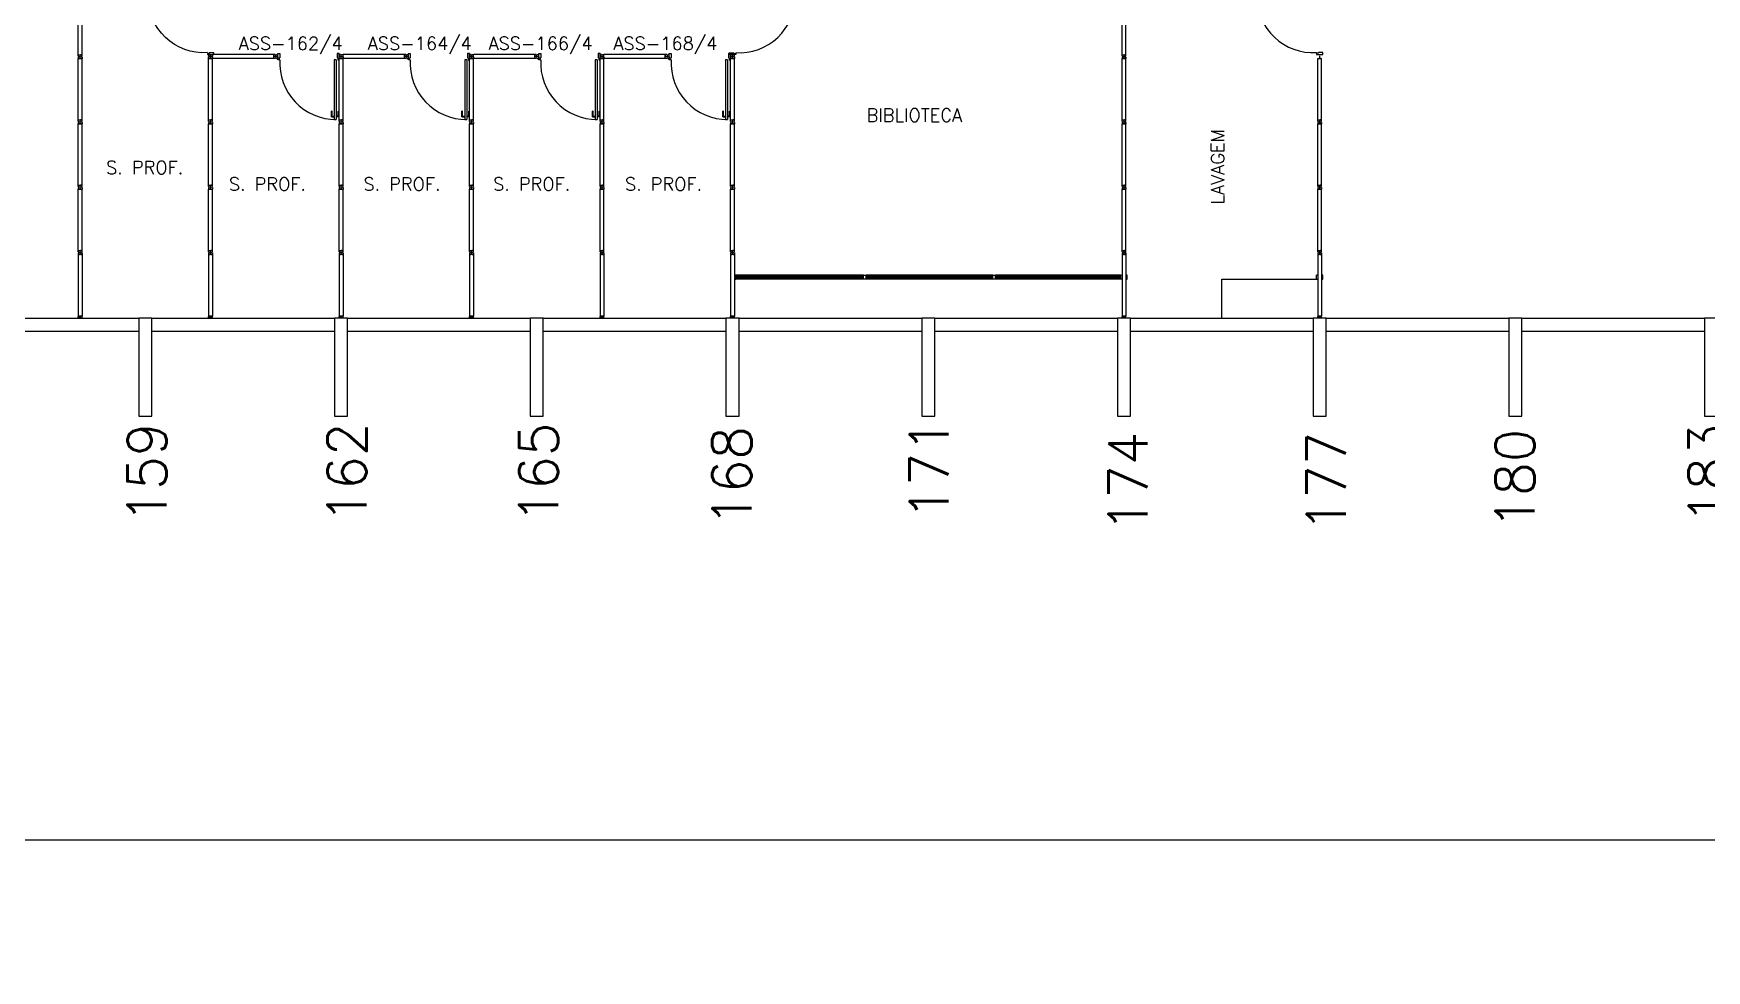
# Model space of a CAD drawing. Extents: x -248 to -11, y 347 to 447.
# Drawn here: x -76.88 to -51.24, y 351.06 to 365.43 of the extents above; entities that cross this region are included whole.
import ezdxf
from ezdxf.enums import TextEntityAlignment as Align

# ---------------------------------------------------------------- set-up
doc = ezdxf.new("R2010")
doc.units = 0
doc.header["$LTSCALE"] = 0.02
doc.header["$MEASUREMENT"] = 0
doc.header["$PDMODE"] = 99
doc.layers.get('0').update_dxf_attribs({"linetype": 'CONTINUOUS'})
doc.layers.get('DEFPOINTS').update_dxf_attribs({"linetype": 'CONTINUOUS'})
for name, color, linetype in [('ALV', 2, 'CONTINUOUS'), ('BANC', 2, 'CONTINUOUS'), ('DIV', 2, 'CONTINUOUS'), ('ESTR', 3, 'CONTINUOUS'), ('JANELA', 1, 'CONTINUOUS'), ('NOPILAR1', 2, 'CONTINUOUS'), ('TEXTO', 2, 'CONTINUOUS'), ('TEXTO-CENTRO-CUSTO', 2, 'CONTINUOUS'), ('TEXTO-ENDEREÇO', 2, 'CONTINUOUS')]:
    doc.layers.add(name, color=color, linetype=linetype)
doc.styles.add('1', font='romans.shx', dxfattribs={"height": 1.1})
doc.styles.add('NOPILAR', font='simplex.shx', dxfattribs={"height": 0.6})
doc.styles.add('UNB-100', font='simplex.shx', dxfattribs={"height": 0.2})
doc.styles.add('UNB-100-1', font='simplex.shx', dxfattribs={"height": 0.2})
doc.dimstyles.new('1-600', dxfattribs={"dimtxt": 1.1, "dimasz": 2.5, "dimexe": 2, "dimexo": 4, "dimgap": 0.2, "dimtad": 1, "dimdec": 0, "dimzin": 4, "dimdsep": 46, "dimlunit": 6, "dimtxsty": '1', "dimblk1": 'NONE', "dimblk2": 'NONE', "dimsah": 1, "dimcen": 0, "dimclrd": 2, "dimclre": 2, "dimclrt": 2, "dimadec": 0, "dimazin": 0, "dimtfac": 1, "dimtdec": 0, "dimtmove": 2, "dimatfit": 3, "dimldrblk": 'NONE', "dimfxl": 1, "dimtolj": 1, "dimtzin": 0, "dimarcsym": 0})

# ---------------------------------------------------------------- blocks, each defined once
blk = doc.blocks.new('PILAR-SSS')
blk.add_lwpolyline([(0.003, -72.467), (0.003, -73.967), (0.203, -73.967), (0.203, -72.467)], close=True)
blk = doc.blocks.new('DIVMT-SSS')
for p, q in [((-0.03, 0.008), (-0.03, 0.03)), ((-0.006, 0.03), (-0.03, 0.03)), ((-0.03, 0.008), (-0.02, 0.008)), ((-0.02, -0.008), (-0.02, 0.008)), ((-0.006, 0.02), (-0.006, 0.03)), ((0.006, 0.02), (-0.006, 0.02)), ((-0.005, 0), (0.005, 0)), ((0.005, 0), (-0.005, 0)), ((0, 0.005), (0, -0.005)), ((0, -0.005), (0, 0.005)), ((0.006, 0.03), (0.03, 0.03)), ((0.006, 0.02), (0.006, 0.03)), ((0.03, 0.008), (0.02, 0.008)), ((0.02, -0.008), (0.02, 0.008)), ((0.03, 0.008), (0.03, 0.03)), ((-0.03, -0.008), (-0.03, -0.03)), ((-0.03, -0.008), (-0.02, -0.008)), ((-0.03, -0.03), (-0.03, -0.97)), ((-0.03, -0.03), (-0.009, -0.03)), ((0.03, -0.03), (-0.03, -0.03)), ((-0.03, -0.03), (-0.006, -0.03)), ((-0.009, -0.03), (-0.027, -0.03)), ((-0.006, -0.02), (-0.006, -0.03)), ((-0.006, -0.02), (0.006, -0.02)), ((-0.006, -0.02), (-0.006, -0.03)), ((0.006, -0.02), (-0.006, -0.02)), ((0.005, -0.03), (-0.005, -0.03)), ((0.006, -0.02), (0.006, -0.03)), ((0.006, -0.02), (0.006, -0.03)), ((0.03, -0.03), (0.006, -0.03)), ((0.03, -0.008), (0.02, -0.008)), ((0.03, -0.008), (0.03, -0.03)), ((0.03, -0.03), (0.03, -0.97)), ((0.03, -0.97), (-0.03, -0.97)), ((-0.006, -0.98), (-0.006, -0.97)), ((-0.006, -0.98), (0.006, -0.98)), ((0.006, -1.001), (-0.006, -1.001)), ((0.005, -0.97), (-0.005, -0.97)), ((0, -0.994), (0, -1.007)), ((0, -1.02), (0, -1.021)), ((0.006, -0.98), (0.006, -0.97))]:
    blk.add_line(p, q)
blk = doc.blocks.new('PDV2E-SSS')
at = {"layer": 'DIV'}
for p, q in [((0.034, 0.925), (0.034, 0.835)), ((0.034, 0.925), (0.074, 0.925)), ((0.044, 0.835), (0.034, 0.835)), ((0.044, 0.915), (0.044, 0.835)), ((0.044, 0.915), (0.074, 0.915)), ((0.076, 0.05), (0.076, 0.965)), ((0.106, 0.965), (0.076, 0.965)), ((0.106, 0.05), (0.106, 0.965)), ((0.148, 0.925), (0.108, 0.925)), ((0.138, 0.915), (0.108, 0.915)), ((0.138, 0.915), (0.138, 0.835)), ((0.138, 0.835), (0.148, 0.835)), ((0.148, 0.925), (0.148, 0.835)), ((0.031, 0.05), (0.031, -0.05)), ((0.051, 0.05), (0.031, 0.05)), ((0.051, 0.02), (0.051, 0.05)), ((0.051, 0.02), (0.061, 0.02)), ((0.061, -0.05), (0.061, 0.02)), ((0.076, 0.05), (0.106, 0.05)), ((0.95, 0.02), (0.94, 0.02)), ((0.94, -0.05), (0.94, 0.02)), ((0.95, 0.02), (0.95, 0.05)), ((0.95, 0.05), (0.97, 0.05)), ((0.97, 0.05), (0.97, 0.035)), ((0.97, 0.035), (0.97, -0.035)), ((0.031, -0.05), (0.061, -0.05)), ((0.97, -0.05), (0.94, -0.05)), ((0.97, -0.035), (0.97, -0.05))]:
    blk.add_line(p, q, dxfattribs=at)
at = {"layer": 'DIV', "color": 1}
blk.add_arc((0.076, 0.1), 0.865, 356.6786, 90, dxfattribs=at)
blk = doc.blocks.new('DIVINI-SSS')
for p, q in [((-0.02, 0), (-0.02, -0.008)), ((-0.02, 0), (0.001, 0)), ((-0.005, 0), (0.005, 0)), ((0, 0.005), (0, -0.005)), ((0.001, 0), (0.02, 0)), ((-0.03, -0.008), (-0.02, -0.008)), ((-0.03, -0.008), (-0.03, -0.028)), ((-0.03, -0.028), (-0.008, -0.028)), ((-0.03, -0.03), (0.03, -0.03)), ((-0.03, -0.975), (-0.03, -0.03)), ((-0.009, -0.03), (-0.027, -0.03)), ((-0.008, -0.019), (0.008, -0.019)), ((-0.008, -0.019), (-0.008, -0.028)), ((-0.006, -0.021), (-0.006, -0.03)), ((0.006, -0.021), (-0.006, -0.021)), ((-0.006, -0.023), (-0.006, -0.027)), ((-0.004, -0.021), (0.004, -0.021)), ((0.006, -0.021), (0.006, -0.03)), ((0.006, -0.023), (0.006, -0.027)), ((0.008, -0.019), (0.008, -0.028)), ((0.03, -0.028), (0.008, -0.028)), ((0.009, -0.03), (0.027, -0.03)), ((0.02, 0), (0.02, -0.008)), ((0.03, -0.008), (0.02, -0.008)), ((0.03, -0.008), (0.03, -0.028)), ((0.03, -0.975), (0.03, -0.03)), ((-0.03, -0.975), (0.03, -0.975)), ((-0.009, -0.975), (-0.027, -0.975)), ((-0.006, -0.985), (-0.006, -0.975)), ((0.006, -0.985), (-0.006, -0.985)), ((0.006, -1.01), (-0.006, -1.01)), ((0, -0.985), (0, -0.988)), ((0, -1.003), (0, -1.018)), ((0.006, -0.985), (0.006, -0.975)), ((0.03, -0.975), (0.009, -0.975)), ((0.009, -0.975), (0.027, -0.975))]:
    blk.add_line(p, q)
blk = doc.blocks.new('MTT-SSS')
for p, q in [((-0.008, 0.03), (-0.03, 0.03)), ((-0.03, 0.03), (-0.03, 0.006)), ((-0.0185, 0.006), (-0.03, 0.006)), ((-0.0185, -0.006), (-0.0185, 0.006)), ((-0.008, 0.03), (-0.008, 0.02)), ((-0.008, 0.02), (0.008, 0.02)), ((-0.0051, 0), (0.0051, 0)), ((0, -0.0051), (0, 0.0051)), ((0.008, 0.03), (0.03, 0.03)), ((0.008, 0.03), (0.008, 0.02)), ((0.0205, -0.006), (0.0205, 0.006)), ((0.0205, 0.006), (0.03, 0.006)), ((0.03, 0.006), (0.03, 0.03)), ((-0.03, -0.03), (-0.03, -0.006)), ((-0.0185, -0.006), (-0.03, -0.006)), ((-0.008, -0.03), (-0.03, -0.03)), ((-0.008, -0.02), (0.008, -0.02)), ((-0.008, -0.03), (-0.008, -0.02)), ((0.008, -0.03), (0.008, -0.02)), ((0.008, -0.03), (0.03, -0.03)), ((0.0205, -0.006), (0.03, -0.006)), ((0.03, -0.006), (0.03, -0.03))]:
    blk.add_line(p, q)
blk = doc.blocks.new('*D65')
at = {"color": 2, "linetype": 'ByBlock', "transparency": 16777216}
for p, q in [((-192.266, 355.563), (-192.266, 351.063)), ((-18.266, 355.563), (-18.266, 351.063)), ((-18.266, 353.063), (-192.266, 353.063))]:
    blk.add_line(p, q, dxfattribs=at)
at = {"layer": 'DEFPOINTS', "color": 0, "linetype": 'ByBlock', "transparency": 16777216}
for p in [(-192.266, 359.563), (-18.266, 359.563), (-192.266, 353.063)]:
    blk.add_point(p, dxfattribs=at)
at = {"color": 2, "linetype": 'ByBlock', "transparency": 16777216, "insert": (-105.266, 353.996), "char_height": 1.1, "attachment_point": 5, "style": '1'}
blk.add_mtext('\\A1;Biologia', dxfattribs=at)
blk = doc.blocks.new('_NONE')
at = {"color": 0, "linetype": 'ByBlock'}
blk.add_circle((0, 0), 0.25, dxfattribs=at)
blk = doc.blocks.new('PDV2D-SSS')
for p, q in [((-0.148, 0.925), (-0.108, 0.925)), ((-0.148, 0.925), (-0.148, 0.835)), ((-0.138, 0.835), (-0.148, 0.835)), ((-0.138, 0.915), (-0.108, 0.915)), ((-0.138, 0.915), (-0.138, 0.835)), ((-0.106, 0.965), (-0.076, 0.965)), ((-0.106, 0.05), (-0.106, 0.965)), ((-0.076, 0.05), (-0.076, 0.965)), ((-0.034, 0.925), (-0.074, 0.925)), ((-0.044, 0.915), (-0.074, 0.915)), ((-0.044, 0.915), (-0.044, 0.835)), ((-0.044, 0.835), (-0.034, 0.835)), ((-0.034, 0.925), (-0.034, 0.835)), ((-0.95, 0.05), (-0.97, 0.05)), ((-0.97, 0.05), (-0.97, 0.035)), ((-0.97, 0.035), (-0.97, -0.035)), ((-0.95, 0.02), (-0.95, 0.05)), ((-0.95, 0.02), (-0.94, 0.02)), ((-0.94, -0.05), (-0.94, 0.02)), ((-0.076, 0.05), (-0.106, 0.05)), ((-0.051, 0.02), (-0.061, 0.02)), ((-0.061, -0.05), (-0.061, 0.02)), ((-0.051, 0.05), (-0.031, 0.05)), ((-0.051, 0.02), (-0.051, 0.05)), ((-0.031, 0.05), (-0.031, -0.05)), ((-0.97, -0.035), (-0.97, -0.05)), ((-0.97, -0.05), (-0.94, -0.05)), ((-0.031, -0.05), (-0.061, -0.05))]:
    blk.add_line(p, q)
at = {"color": 1}
blk.add_arc((-0.076, 0.1), 0.865, 90, 183.3214, dxfattribs=at)

msp = doc.modelspace()

# ---------------------------------------------------------------- linework, layer by layer
at = {"layer": 'ALV'}
for p, q in [((-78.066, 361.063), (-75.266, 361.063)), ((-78.066, 360.863), (-75.266, 360.863)), ((-75.066, 361.063), (-72.266, 361.063)), ((-75.066, 360.863), (-72.266, 360.863)), ((-72.066, 361.063), (-69.266, 361.063)), ((-72.066, 360.863), (-69.266, 360.863)), ((-69.066, 361.063), (-66.266, 361.063)), ((-69.066, 360.863), (-66.266, 360.863)), ((-66.066, 361.063), (-63.266, 361.063)), ((-66.066, 360.863), (-63.266, 360.863)), ((-63.066, 361.063), (-60.266, 361.063)), ((-63.066, 360.863), (-60.266, 360.863)), ((-60.066, 361.063), (-57.266, 361.063)), ((-60.066, 360.863), (-57.266, 360.863)), ((-57.066, 361.063), (-54.266, 361.063)), ((-57.066, 360.863), (-54.266, 360.863)), ((-54.066, 361.063), (-51.266, 361.063)), ((-54.066, 360.863), (-51.266, 360.863))]:
    msp.add_line(p, q, dxfattribs=at)
at = {"layer": 'BANC'}
for p, q in [((-58.666, 361.063), (-58.666, 361.663)), ((-58.666, 361.663), (-57.216, 361.663))]:
    msp.add_line(p, q, dxfattribs=at)
at = {"layer": 'JANELA', "color": 2}
for p, q in [((-66.116, 361.723), (-66.136, 361.723)), ((-66.136, 361.663), (-66.116, 361.663)), ((-66.116, 361.663), (-66.116, 361.723)), ((-64.156, 361.723), (-66.116, 361.723)), ((-64.156, 361.663), (-66.116, 361.663)), ((-64.156, 361.663), (-64.156, 361.723)), ((-64.156, 361.723), (-64.116, 361.723)), ((-64.116, 361.663), (-64.156, 361.663)), ((-62.176, 361.723), (-64.116, 361.723)), ((-64.116, 361.663), (-64.116, 361.723)), ((-62.176, 361.663), (-64.116, 361.663)), ((-62.176, 361.723), (-62.136, 361.723)), ((-62.176, 361.663), (-62.176, 361.723)), ((-62.136, 361.663), (-62.176, 361.663)), ((-60.216, 361.723), (-62.136, 361.723)), ((-62.136, 361.663), (-62.136, 361.723)), ((-60.216, 361.663), (-62.136, 361.663)), ((-60.216, 361.723), (-60.196, 361.723)), ((-60.216, 361.663), (-60.216, 361.723)), ((-60.196, 361.663), (-60.216, 361.663)), ((-60.116, 361.723), (-60.136, 361.723)), ((-60.136, 361.663), (-60.116, 361.663)), ((-60.116, 361.663), (-60.116, 361.723)), ((-57.216, 361.663), (-57.216, 361.723)), ((-57.196, 361.723), (-57.216, 361.723)), ((-57.216, 361.663), (-57.196, 361.663)), ((-57.116, 361.723), (-57.136, 361.723)), ((-57.136, 361.663), (-57.116, 361.663)), ((-57.116, 361.663), (-57.116, 361.723))]:
    msp.add_line(p, q, dxfattribs=at)
at = {"layer": 'JANELA'}
for p, q in [((-64.156, 361.703), (-66.116, 361.703)), ((-64.156, 361.683), (-66.116, 361.683)), ((-62.176, 361.703), (-64.116, 361.703)), ((-62.176, 361.683), (-64.116, 361.683)), ((-60.216, 361.703), (-62.136, 361.703)), ((-60.216, 361.683), (-62.136, 361.683))]:
    msp.add_line(p, q, dxfattribs=at)

# ---------------------------------------------------------------- block references
at = {"layer": 'DIV'}
for name, p, rotation in [('DIVMT-SSS', (-76.166, 365.073), 179.9999999764969), ('PDV2E-SSS', (-66.166, 366.074), 269.9999999529937), ('DIVMT-SSS', (-60.166, 365.073), 179.9999999764969), ('PDV2D-SSS', (-57.166, 366.075), 89.99999995299376), ('DIVMT-SSS', (-76.166, 364.073), 179.9999999764969), ('DIVMT-SSS', (-74.166, 364.073), 179.9999999764969), ('DIVMT-SSS', (-73.166, 365.074), 269.9999999529937), ('PDV2E-SSS', (-72.165, 365.074), 179.9999999764969), ('DIVMT-SSS', (-72.166, 364.073), 179.9999999764969), ('DIVMT-SSS', (-71.166, 365.074), 269.9999999529937), ('PDV2E-SSS', (-70.165, 365.074), 179.9999999764969), ('DIVMT-SSS', (-70.166, 364.073), 179.9999999764969), ('DIVMT-SSS', (-69.166, 365.074), 269.9999999529937), ('PDV2E-SSS', (-68.165, 365.074), 179.9999999764969), ('DIVMT-SSS', (-68.166, 364.073), 179.9999999764969), ('DIVMT-SSS', (-67.167, 365.074), 269.9999999529937), ('PDV2E-SSS', (-66.166, 365.074), 179.9999999764969), ('DIVMT-SSS', (-66.166, 364.073), 179.9999999764969), ('DIVMT-SSS', (-60.166, 364.073), 179.9999999764969), ('DIVMT-SSS', (-57.166, 364.073), 179.9999999764969), ('DIVMT-SSS', (-76.166, 363.073), 179.9999999764969), ('DIVMT-SSS', (-74.166, 363.073), 179.9999999764969), ('DIVMT-SSS', (-72.166, 363.073), 179.9999999764969), ('DIVMT-SSS', (-70.166, 363.073), 179.9999999764969), ('DIVMT-SSS', (-68.166, 363.073), 179.9999999764969), ('DIVMT-SSS', (-66.166, 363.073), 179.9999999764969), ('DIVMT-SSS', (-60.166, 363.073), 179.9999999764969), ('DIVMT-SSS', (-57.166, 363.073), 179.9999999764969), ('DIVMT-SSS', (-76.166, 362.073), 179.9999999764969), ('DIVMT-SSS', (-74.166, 362.073), 179.9999999764969), ('DIVMT-SSS', (-72.166, 362.073), 179.9999999764969), ('DIVMT-SSS', (-70.166, 362.073), 179.9999999764969), ('DIVMT-SSS', (-68.166, 362.073), 179.9999999764969), ('DIVMT-SSS', (-66.166, 362.073), 179.9999999764969), ('DIVMT-SSS', (-60.166, 362.073), 179.9999999764969), ('DIVMT-SSS', (-57.166, 362.073), 179.9999999764969), ('DIVINI-SSS', (-76.166, 361.063), 179.9999999764969), ('DIVINI-SSS', (-74.166, 361.063), 179.9999999764969), ('DIVINI-SSS', (-72.166, 361.063), 179.9999999764969), ('DIVINI-SSS', (-70.166, 361.063), 179.9999999764969), ('DIVINI-SSS', (-68.166, 361.063), 179.9999999764969), ('DIVINI-SSS', (-66.166, 361.063), 179.9999999764969), ('DIVINI-SSS', (-60.166, 361.063), 179.9999999764969), ('DIVINI-SSS', (-57.166, 361.063), 179.9999999764969)]:
    msp.add_blockref(name, p, dxfattribs=dict(at, rotation=rotation))
at = {"layer": 'DIV', "xscale": -1, "rotation": 90.00000004700625}
msp.add_blockref('PDV2E-SSS', (-74.166, 366.074), dxfattribs=at)
at = {"layer": 'DIV'}
for p in [(-74.166, 365.074), (-72.166, 365.074), (-70.166, 365.074), (-68.166, 365.074), (-66.166, 365.074)]:
    msp.add_blockref('MTT-SSS', p, dxfattribs=at)
at = {"layer": 'ESTR'}
for p in [(-75.269, 433.53), (-72.269, 433.53), (-69.269, 433.53), (-66.269, 433.53), (-63.269, 433.53), (-60.269, 433.53), (-57.269, 433.53), (-54.269, 433.53), (-51.269, 433.53)]:
    msp.add_blockref('PILAR-SSS', p, dxfattribs=at)

# ---------------------------------------------------------------- texts
at = {"layer": 'NOPILAR1', "style": 'NOPILAR'}
for s, p in [('159', (-74.841, 357.92)), ('162', (-71.776, 357.92)), ('165', (-68.837, 357.92)), ('168', (-65.877, 357.867)), ('180', (-53.872, 357.826)), ('183', (-50.911, 357.908)), ('171', (-62.853, 357.974)), ('174', (-59.804, 357.781)), ('177', (-56.767, 357.781))]:
    msp.add_text(s, height=0.6, rotation=90, dxfattribs=at).set_placement(p)
at = {"layer": 'TEXTO', "style": 'UNB-100'}
for s, p in [('BIBLIOTECA', (-63.379, 364.076)), ('S. PROF.', (-75.176, 363.273)), ('S. PROF.', (-73.295, 363.02)), ('S. PROF.', (-71.232, 363.02)), ('S. PROF.', (-69.244, 363.02)), ('S. PROF.', (-67.223, 363.02))]:
    msp.add_text(s, height=0.2, dxfattribs=at).set_placement(p, align=Align.CENTER)
msp.add_text('LAVAGEM', height=0.2, rotation=90, dxfattribs=at).set_placement((-58.631, 362.809))
at = {"layer": 'TEXTO-ENDEREÇO', "style": 'UNB-100-1'}
for s, p in [('ASS-162/4', (-72.939, 365.176)), ('ASS-164/4', (-70.96, 365.176)), ('ASS-166/4', (-69.109, 365.176)), ('ASS-168/4', (-67.196, 365.176))]:
    msp.add_text(s, height=0.2, rotation=360, dxfattribs=at).set_placement(p, align=Align.CENTER)

# ---------------------------------------------------------------- dimensions: what is measured, and where the dimension line sits
at = {"layer": 'TEXTO-CENTRO-CUSTO'}
dim = msp.add_aligned_dim(p1=(-18.266, 359.563), p2=(-192.266, 359.563), distance=6.5, text='Biologia', dimstyle='1-600', dxfattribs=at)
dim.commit()
dim.dimension.update_dxf_attribs({"geometry": '*D65', "text_midpoint": (-105.266, 353.996)})

doc.saveas('drawing.dxf')
